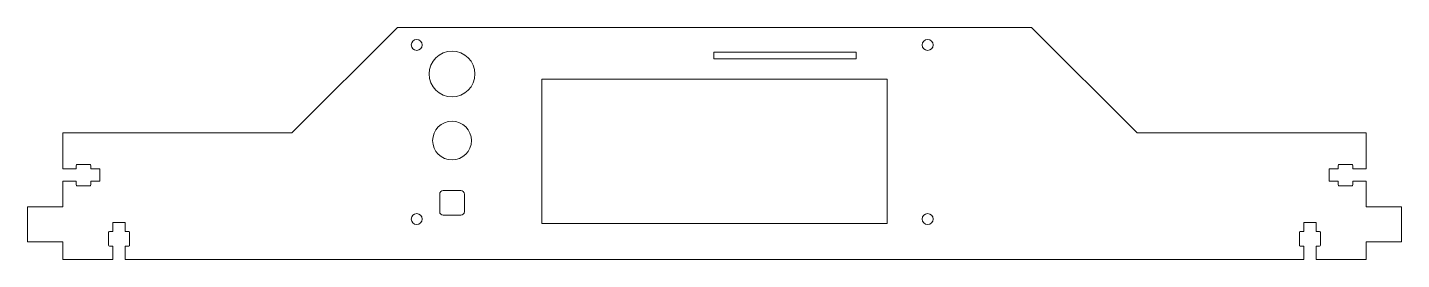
# Model space of a CAD drawing. Header units: millimetres. Extents: x -195 to 195, y -18 to 48.
import ezdxf

# ---------------------------------------------------------------- set-up
doc = ezdxf.new("R2010")
doc.units = ezdxf.units.MM

msp = doc.modelspace()

# ---------------------------------------------------------------- linework, layer by layer
at = {"color": 7, "linetype": 'Continuous', "lineweight": 15}
for p, q in [((-120, 18), (-90, 48)), ((-90, 48), (90, 48)), ((90, 48), (120, 18)), ((-0.2, 40.97), (40.2, 40.97)), ((-0.2, 39.07), (-0.2, 40.97)), ((40.2, 39.07), (-0.2, 39.07)), ((40.2, 40.97), (40.2, 39.07)), ((-49, 33.27), (49, 33.27)), ((-49, -7.73), (-49, 33.27)), ((49, 33.27), (49, -7.73)), ((-185, 18), (-120, 18)), ((-185, 7.75), (-185, 18)), ((120, 18), (185, 18)), ((185, 7.75), (185, 18)), ((-181.2, 7.75), (-181.2, 8.75)), ((-180.95, 9), (-177.25, 9)), ((-177, 8.75), (-177, 7.75)), ((177, 8.75), (177, 7.75)), ((180.95, 9), (177.25, 9)), ((181.2, 7.75), (181.2, 8.75)), ((-185, 7.75), (-181.2, 7.75)), ((-181.2, 4.25), (-185, 4.25)), ((-185, -3), (-185, 4.25)), ((-181.2, 3.25), (-181.2, 4.25)), ((-177, 7.75), (-174.5, 7.75)), ((-174.5, 4.25), (-177, 4.25)), ((-177, 4.25), (-177, 3.25)), ((-174.5, 7.75), (-174.5, 4.25)), ((174.5, 7.75), (174.5, 4.25)), ((177, 7.75), (174.5, 7.75)), ((174.5, 4.25), (177, 4.25)), ((177, 4.25), (177, 3.25)), ((185, 7.75), (181.2, 7.75)), ((181.2, 4.25), (185, 4.25)), ((181.2, 3.25), (181.2, 4.25)), ((185, -3), (185, 4.25)), ((-177.25, 3), (-180.95, 3)), ((-78, -4.38), (-78, 0.62)), ((-77, 1.62), (-72, 1.62)), ((-71, 0.62), (-71, -4.38)), ((177.25, 3), (180.95, 3)), ((-195, -3), (-185, -3)), ((-195, -13), (-195, -3)), ((195, -3), (185, -3)), ((195, -13), (195, -3)), ((-170.75, -10), (-170.75, -7.5)), ((-170.75, -7.5), (-167.25, -7.5)), ((-167.25, -7.5), (-167.25, -10)), ((-72, -5.38), (-77, -5.38)), ((49, -7.73), (-49, -7.73)), ((167.25, -7.5), (167.25, -10)), ((170.75, -7.5), (167.25, -7.5)), ((170.75, -10), (170.75, -7.5)), ((-172, -13.95), (-172, -10.25)), ((-171.75, -10), (-170.75, -10)), ((-167.25, -10), (-166.25, -10)), ((-166, -10.25), (-166, -13.95)), ((166, -10.25), (166, -13.95)), ((167.25, -10), (166.25, -10)), ((171.75, -10), (170.75, -10)), ((172, -13.95), (172, -10.25)), ((-185, -13), (-195, -13)), ((-185, -18), (-185, -13)), ((-170.75, -14.2), (-171.75, -14.2)), ((-170.75, -18), (-170.75, -14.2)), ((-166.25, -14.2), (-167.25, -14.2)), ((-167.25, -14.2), (-167.25, -18)), ((166.25, -14.2), (167.25, -14.2)), ((167.25, -14.2), (167.25, -18)), ((170.75, -14.2), (171.75, -14.2)), ((170.75, -18), (170.75, -14.2)), ((185, -18), (185, -13)), ((185, -13), (195, -13)), ((-185, -18), (-170.75, -18)), ((-167.25, -18), (167.25, -18)), ((170.75, -18), (185, -18))]:
    msp.add_line(p, q, dxfattribs=at)
for centre, radius in [((-84.5, 43.02), 1.55), ((60.5, 43.02), 1.55), ((-74.5, 34.77), 6.5), ((-74.5, 15.82), 5.5), ((-84.5, -6.48), 1.55), ((60.5, -6.48), 1.55)]:
    msp.add_circle(centre, radius, dxfattribs=at)
for centre, radius, start, end in [((-180.95, 8.75), 0.25, 90, 180), ((-177.25, 8.75), 0.25, 0, 90), ((177.25, 8.75), 0.25, 90, 180), ((180.95, 8.75), 0.25, 0, 90), ((-180.95, 3.25), 0.25, 180, 270), ((-177.25, 3.25), 0.25, 270, 0), ((-77, 0.62), 1, 90, 180), ((-72, 0.62), 1, 0, 90), ((177.25, 3.25), 0.25, 180, 270), ((180.95, 3.25), 0.25, 270, 0), ((-77, -4.38), 1, 180, 270), ((-72, -4.38), 1, 270, 0), ((-171.75, -10.25), 0.25, 90, 180), ((-166.25, -10.25), 0.25, 0, 90), ((166.25, -10.25), 0.25, 90, 180), ((171.75, -10.25), 0.25, 0, 90), ((-171.75, -13.95), 0.25, 180, 270), ((-166.25, -13.95), 0.25, 270, 0), ((166.25, -13.95), 0.25, 180, 270), ((171.75, -13.95), 0.25, 270, 0)]:
    msp.add_arc(centre, radius, start, end, dxfattribs=at)

doc.saveas('drawing.dxf')
